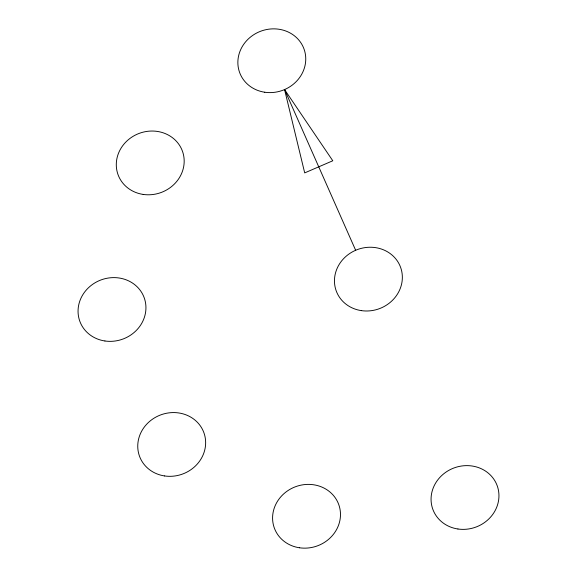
<?xml version="1.0" encoding="UTF-8"?>
<svg xmlns="http://www.w3.org/2000/svg" width="577" height="577" viewBox="0 0 577 577"><rect width="100%" height="100%" fill="white"/><g stroke="black" fill="none" stroke-linecap="round" stroke-linejoin="round"><path stroke-width="0.87" d="M284.569 89.572L332.785 160.767L304.699 172.898L284.569 89.572L355.648 250.274M361.339 310.621A34.281 31.533 -20.6 0 0 400.698 267.62A34.281 31.533 -20.6 0 0 343.185 259.109A34.281 31.533 -20.6 0 0 361.339 310.621M457.936 529.001A34.281 31.533 -20.6 0 0 497.295 486A34.281 31.533 -20.6 0 0 439.782 477.496A34.281 31.533 -20.6 0 0 457.936 529.001M299.463 547.775A34.281 31.533 -20.6 0 0 338.829 504.774A34.281 31.533 -20.6 0 0 281.309 496.263A34.281 31.533 -20.6 0 0 299.463 547.775M164.625 475.953A34.281 31.533 -20.6 0 0 203.991 432.959A34.281 31.533 -20.6 0 0 146.471 424.448A34.281 31.533 -20.6 0 0 164.625 475.953M104.927 340.985A34.281 31.533 -20.6 0 0 144.286 297.984A34.281 31.533 -20.6 0 0 86.774 289.481A34.281 31.533 -20.6 0 0 104.927 340.985M143.168 194.42A34.281 31.533 -20.6 0 0 182.527 151.419A34.281 31.533 -20.6 0 0 125.014 142.908A34.281 31.533 -20.6 0 0 143.168 194.42M264.742 92.233A34.281 31.533 -20.6 0 0 304.101 49.233A34.281 31.533 -20.6 0 0 246.588 40.722A34.281 31.533 -20.6 0 0 264.742 92.233"/></g></svg>
